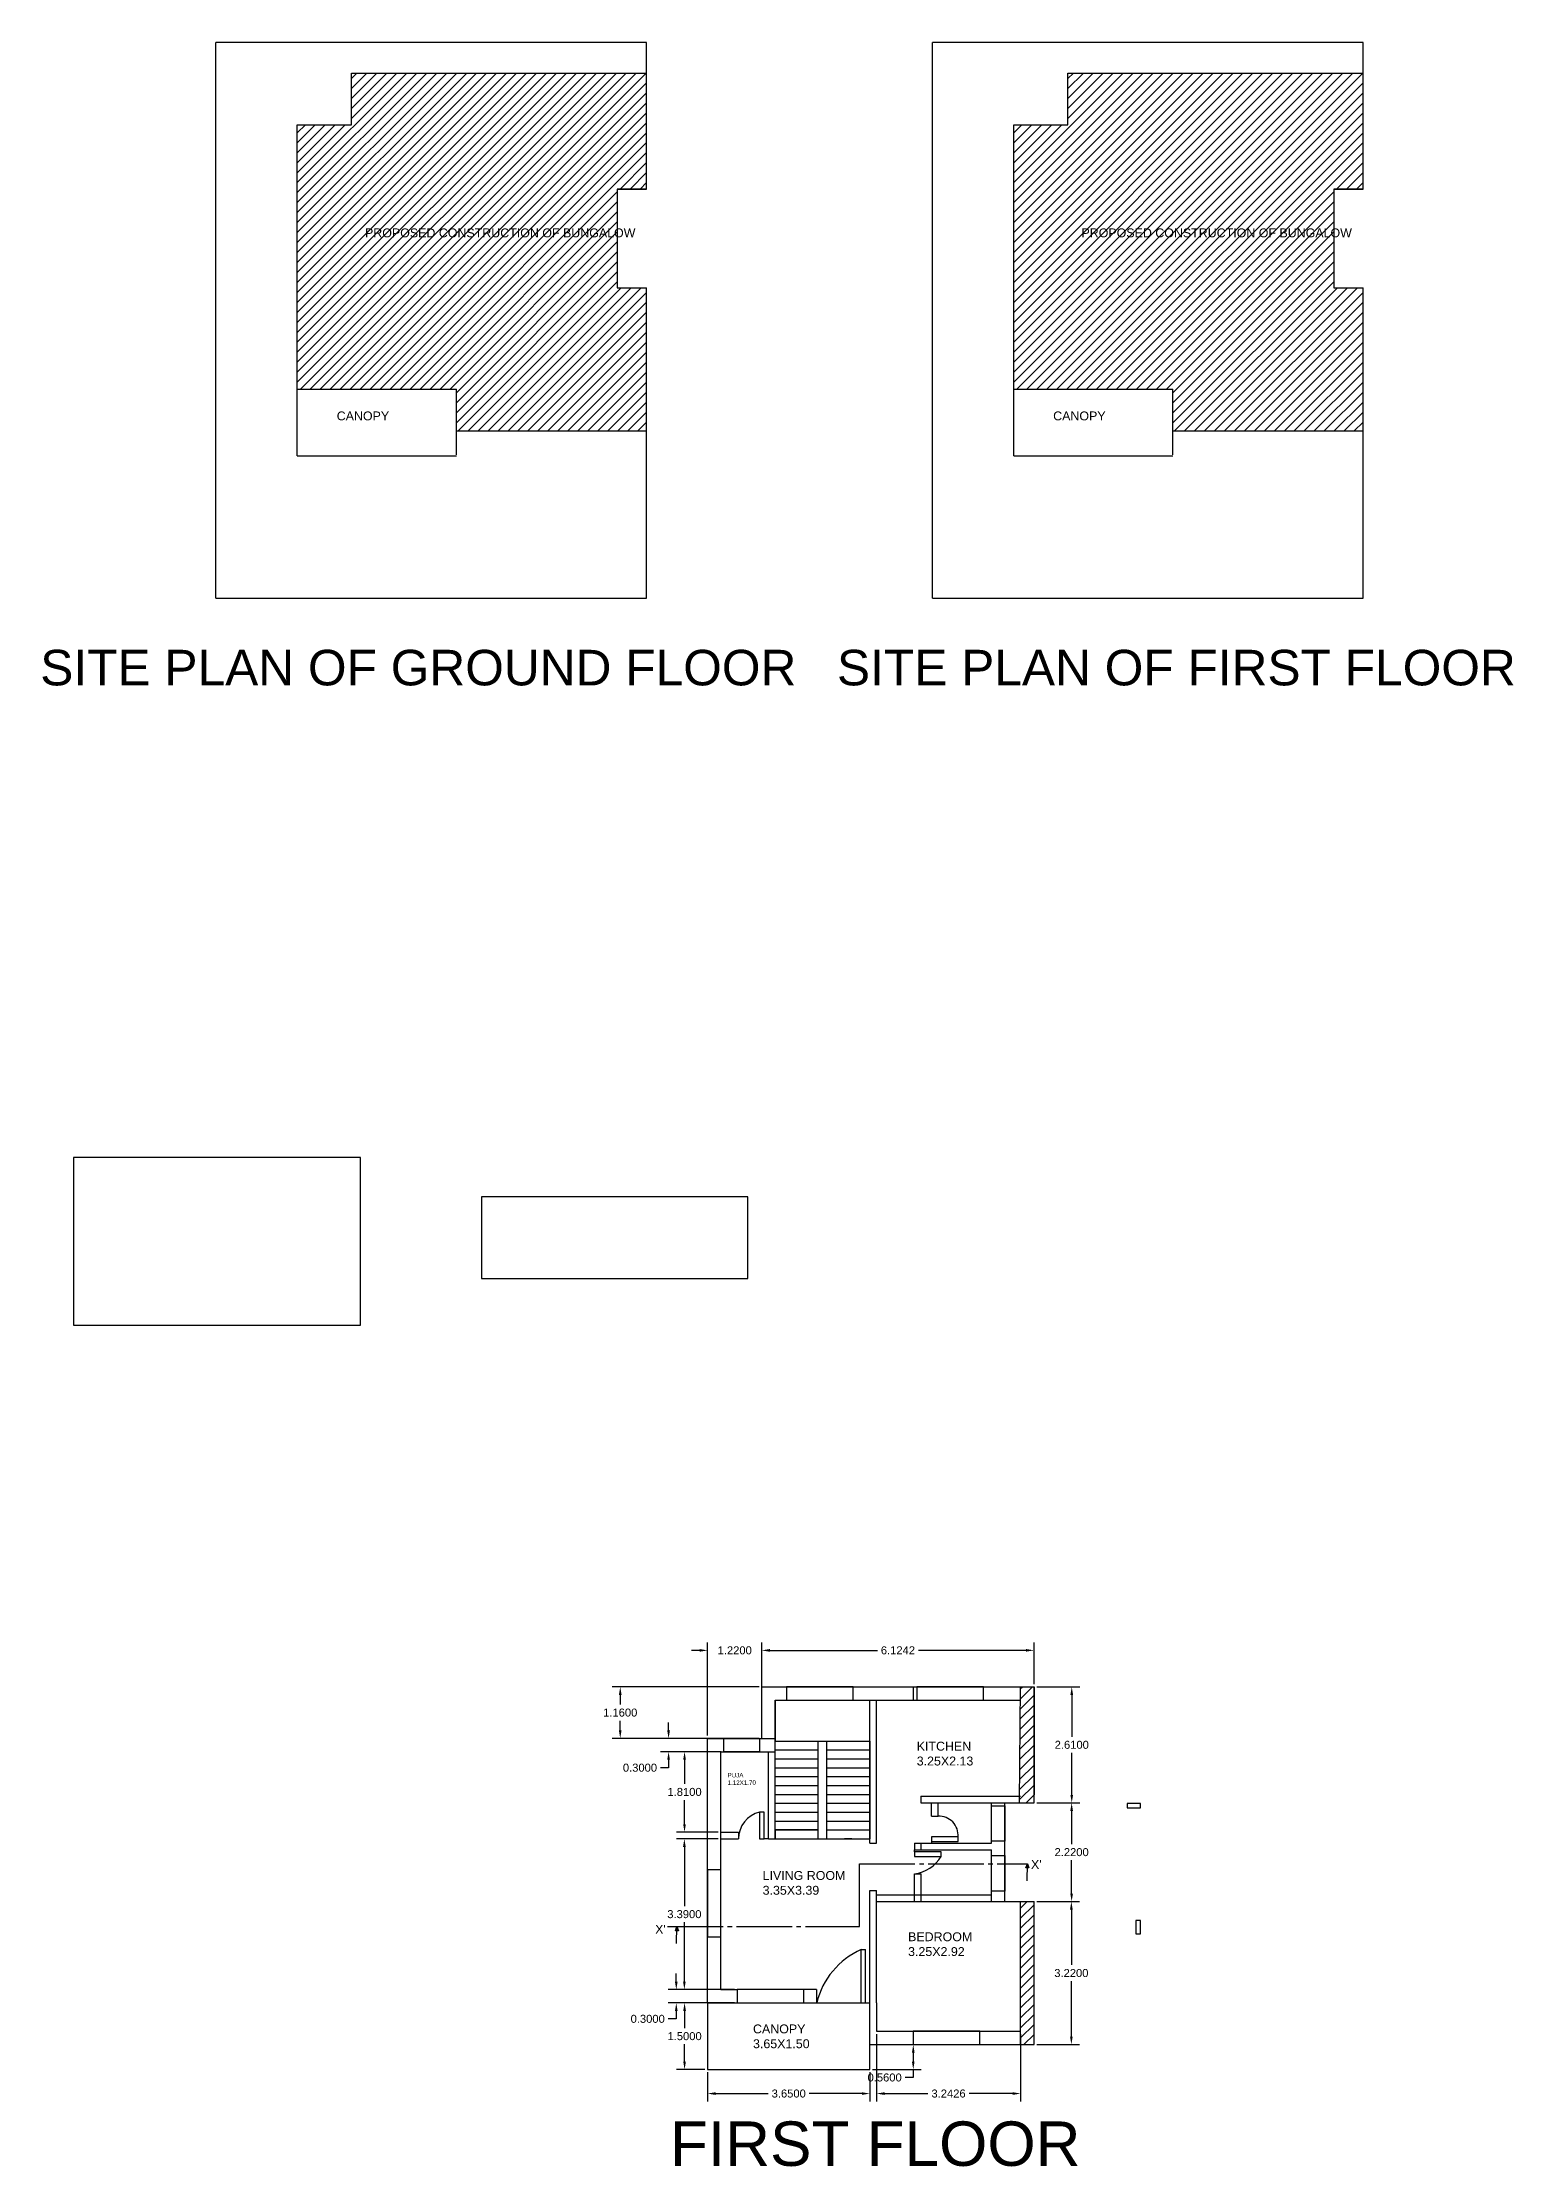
# Model space of a CAD drawing. Header units: metres. Extents: x -1 to 215, y -150 to 286.
# Drawn here: x 166.89 to 199.99, y 149.2 to 196.98 of the extents above; entities that cross this region are included whole.
import ezdxf

# ---------------------------------------------------------------- set-up
doc = ezdxf.new("R2010")
doc.units = ezdxf.units.M
doc.linetypes.add('JIS_08_25', pattern=[28, 25, -1.125, 0.75, -1.125])
doc.layers.get('Defpoints').update_dxf_attribs({"color": 3})
doc.styles.get("Standard").update_dxf_attribs({"font": 'arial.ttf'})
doc.dimstyles.get("Standard").update_dxf_attribs({"dimtxt": 0.18, "dimasz": 0.18, "dimexe": 0.18, "dimexo": 0.0625, "dimgap": 0.09, "dimtad": 0, "dimtih": 1, "dimtoh": 1, "dimdec": 4, "dimzin": 0, "dimdsep": 46, "dimtxsty": 'Standard', "dimcen": 0.09, "dimadec": 0, "dimazin": 0, "dimtfac": 1, "dimtdec": 4, "dimtofl": 0, "dimtmove": 0, "dimatfit": 3, "dimfxl": 1, "dimtolj": 1, "dimtzin": 0, "dimarcsym": 0})
pattern_1 = [(45, (-2312.4193, -633.10238), (-0.1122532015, 0.1122532015), [])]

# ---------------------------------------------------------------- blocks, each defined once
blk = doc.blocks.new('*D3')
at = {"color": 0, "lineweight": -2, "transparency": 16777216}
for p, q in [((181.858, 151.316), (181.858, 150.658)), ((185.508, 151.316), (185.508, 150.658)), ((182.038, 150.838), (183.22, 150.838)), ((185.328, 150.838), (184.146, 150.838))]:
    blk.add_line(p, q, dxfattribs=at)
at = {"color": 0, "transparency": 16777216}
for points in [[(182.038, 150.868), (182.038, 150.808), (181.858, 150.838)], [(185.328, 150.868), (185.328, 150.808), (185.508, 150.838)]]:
    blk.add_solid(points, dxfattribs=at)
at = {"layer": 'Defpoints', "color": 0, "transparency": 16777216}
for p in [(181.858, 151.379), (185.508, 151.379), (185.508, 150.838)]:
    blk.add_point(p, dxfattribs=at)
at = {"color": 0, "transparency": 16777216, "insert": (183.683, 150.838), "char_height": 0.18, "attachment_point": 5}
blk.add_mtext('\\A1;3.6500', dxfattribs=at)
blk = doc.blocks.new('*D4')
at = {"color": 0, "lineweight": -2, "transparency": 16777216}
for p, q in [((181.796, 152.879), (181.16, 152.879)), ((181.34, 152.699), (181.34, 152.31)), ((181.34, 151.559), (181.34, 151.947)), ((181.796, 151.379), (181.16, 151.379))]:
    blk.add_line(p, q, dxfattribs=at)
at = {"color": 0, "transparency": 16777216}
for points in [[(181.31, 152.699), (181.37, 152.699), (181.34, 152.879)], [(181.31, 151.559), (181.37, 151.559), (181.34, 151.379)]]:
    blk.add_solid(points, dxfattribs=at)
at = {"layer": 'Defpoints', "color": 0, "transparency": 16777216}
for p in [(181.858, 152.879), (181.34, 151.379), (181.858, 151.379)]:
    blk.add_point(p, dxfattribs=at)
at = {"color": 0, "transparency": 16777216, "insert": (181.34, 152.129), "char_height": 0.18, "attachment_point": 5}
blk.add_mtext('\\A1;1.5000', dxfattribs=at)
blk = doc.blocks.new('*D5')
at = {"color": 0, "lineweight": -2, "transparency": 16777216}
for p, q in [((182.096, 156.569), (181.155, 156.569)), ((181.335, 156.389), (181.335, 155.056)), ((181.335, 153.359), (181.335, 154.692)), ((182.096, 153.179), (181.155, 153.179))]:
    blk.add_line(p, q, dxfattribs=at)
at = {"color": 0, "transparency": 16777216}
for points in [[(181.305, 156.389), (181.365, 156.389), (181.335, 156.569)], [(181.305, 153.359), (181.365, 153.359), (181.335, 153.179)]]:
    blk.add_solid(points, dxfattribs=at)
at = {"layer": 'Defpoints', "color": 0, "transparency": 16777216}
for p in [(181.335, 156.569), (182.158, 156.569), (182.158, 153.179)]:
    blk.add_point(p, dxfattribs=at)
at = {"color": 0, "transparency": 16777216, "insert": (181.335, 154.874), "char_height": 0.18, "attachment_point": 5}
blk.add_mtext('\\A1;3.3900', dxfattribs=at)
blk = doc.blocks.new('*D6')
at = {"color": 0, "lineweight": -2, "transparency": 16777216}
for p, q in [((181.153, 153.359), (181.153, 153.539)), ((182.463, 153.179), (180.973, 153.179)), ((182.463, 152.879), (180.973, 152.879)), ((181.153, 152.519), (180.973, 152.519)), ((181.153, 152.699), (181.153, 152.519))]:
    blk.add_line(p, q, dxfattribs=at)
at = {"color": 0, "transparency": 16777216}
for points in [[(181.123, 153.359), (181.183, 153.359), (181.153, 153.179)], [(181.123, 152.699), (181.183, 152.699), (181.153, 152.879)]]:
    blk.add_solid(points, dxfattribs=at)
at = {"layer": 'Defpoints', "color": 0, "transparency": 16777216}
for p in [(182.526, 153.179), (181.153, 152.879), (182.526, 152.879)]:
    blk.add_point(p, dxfattribs=at)
at = {"color": 0, "transparency": 16777216, "insert": (180.51, 152.519), "char_height": 0.18, "attachment_point": 5}
blk.add_mtext('\\A1;0.3000', dxfattribs=at)
blk = doc.blocks.new('*D7')
at = {"color": 0, "lineweight": -2, "transparency": 16777216}
for p, q in [((180.98, 159.009), (180.98, 159.189)), ((182.16, 158.829), (180.8, 158.829)), ((182.16, 158.529), (180.8, 158.529)), ((180.98, 158.349), (180.98, 158.169)), ((180.98, 158.169), (180.8, 158.169))]:
    blk.add_line(p, q, dxfattribs=at)
at = {"color": 0, "transparency": 16777216}
for points in [[(180.95, 159.009), (181.01, 159.009), (180.98, 158.829)], [(180.95, 158.349), (181.01, 158.349), (180.98, 158.529)]]:
    blk.add_solid(points, dxfattribs=at)
at = {"layer": 'Defpoints', "color": 0, "transparency": 16777216}
for p in [(182.222, 158.829), (180.98, 158.529), (182.222, 158.529)]:
    blk.add_point(p, dxfattribs=at)
at = {"color": 0, "transparency": 16777216, "insert": (180.336, 158.169), "char_height": 0.18, "attachment_point": 5}
blk.add_mtext('\\A1;0.3000', dxfattribs=at)
blk = doc.blocks.new('*D8')
at = {"color": 0, "lineweight": -2, "transparency": 16777216}
for p, q in [((182.096, 158.529), (181.159, 158.529)), ((181.339, 158.349), (181.339, 157.805)), ((181.339, 156.899), (181.339, 157.442)), ((182.096, 156.719), (181.159, 156.719))]:
    blk.add_line(p, q, dxfattribs=at)
at = {"color": 0, "transparency": 16777216}
for points in [[(181.309, 158.349), (181.369, 158.349), (181.339, 158.529)], [(181.309, 156.899), (181.369, 156.899), (181.339, 156.719)]]:
    blk.add_solid(points, dxfattribs=at)
at = {"layer": 'Defpoints', "color": 0, "transparency": 16777216}
for p in [(181.339, 158.529), (182.158, 158.529), (182.158, 156.719)]:
    blk.add_point(p, dxfattribs=at)
at = {"color": 0, "transparency": 16777216, "insert": (181.339, 157.624), "char_height": 0.18, "attachment_point": 5}
blk.add_mtext('\\A1;1.8100', dxfattribs=at)
blk = doc.blocks.new('*D9')
at = {"color": 0, "lineweight": -2, "transparency": 16777216}
for p, q in [((181.678, 160.809), (181.498, 160.809)), ((181.858, 158.891), (181.858, 160.989)), ((183.078, 158.891), (183.078, 160.989)), ((183.258, 160.809), (183.438, 160.809))]:
    blk.add_line(p, q, dxfattribs=at)
at = {"color": 0, "transparency": 16777216}
for points in [[(181.678, 160.839), (181.678, 160.779), (181.858, 160.809)], [(183.258, 160.839), (183.258, 160.779), (183.078, 160.809)]]:
    blk.add_solid(points, dxfattribs=at)
at = {"layer": 'Defpoints', "color": 0, "transparency": 16777216}
for p in [(183.078, 160.809), (181.858, 158.829), (183.078, 158.829)]:
    blk.add_point(p, dxfattribs=at)
at = {"color": 0, "transparency": 16777216, "insert": (182.468, 160.809), "char_height": 0.18, "attachment_point": 5}
blk.add_mtext('\\A1;1.2200', dxfattribs=at)
blk = doc.blocks.new('*D10')
at = {"color": 0, "lineweight": -2, "transparency": 16777216}
for p, q in [((183.016, 159.989), (179.712, 159.989)), ((179.892, 159.809), (179.892, 159.59)), ((179.892, 159.009), (179.892, 159.227)), ((183.016, 158.829), (179.712, 158.829))]:
    blk.add_line(p, q, dxfattribs=at)
at = {"color": 0, "transparency": 16777216}
for points in [[(179.862, 159.809), (179.922, 159.809), (179.892, 159.989)], [(179.862, 159.009), (179.922, 159.009), (179.892, 158.829)]]:
    blk.add_solid(points, dxfattribs=at)
at = {"layer": 'Defpoints', "color": 0, "transparency": 16777216}
for p in [(183.078, 159.989), (179.892, 158.829), (183.078, 158.829)]:
    blk.add_point(p, dxfattribs=at)
at = {"color": 0, "transparency": 16777216, "insert": (179.892, 159.409), "char_height": 0.18, "attachment_point": 5}
blk.add_mtext('\\A1;1.1600', dxfattribs=at)
blk = doc.blocks.new('*D11')
at = {"color": 0, "lineweight": -2, "transparency": 16777216}
for p, q in [((183.078, 160.051), (183.078, 160.99)), ((183.258, 160.81), (185.677, 160.81)), ((189.022, 160.81), (186.603, 160.81)), ((189.202, 160.051), (189.202, 160.99))]:
    blk.add_line(p, q, dxfattribs=at)
at = {"color": 0, "transparency": 16777216}
for points in [[(183.258, 160.84), (183.258, 160.78), (183.078, 160.81)], [(189.022, 160.84), (189.022, 160.78), (189.202, 160.81)]]:
    blk.add_solid(points, dxfattribs=at)
at = {"layer": 'Defpoints', "color": 0, "transparency": 16777216}
for p in [(189.202, 160.81), (183.078, 159.989), (189.202, 159.989)]:
    blk.add_point(p, dxfattribs=at)
at = {"color": 0, "transparency": 16777216, "insert": (186.14, 160.81), "char_height": 0.18, "attachment_point": 5}
blk.add_mtext('\\A1;6.1242', dxfattribs=at)
blk = doc.blocks.new('*D12')
at = {"color": 0, "lineweight": -2, "transparency": 16777216}
for p, q in [((189.265, 159.989), (190.231, 159.989)), ((190.051, 159.809), (190.051, 158.865)), ((190.051, 157.559), (190.051, 158.502)), ((189.265, 157.379), (190.231, 157.379))]:
    blk.add_line(p, q, dxfattribs=at)
at = {"color": 0, "transparency": 16777216}
for points in [[(190.021, 159.809), (190.081, 159.809), (190.051, 159.989)], [(190.021, 157.559), (190.081, 157.559), (190.051, 157.379)]]:
    blk.add_solid(points, dxfattribs=at)
at = {"layer": 'Defpoints', "color": 0, "transparency": 16777216}
for p in [(189.202, 159.989), (189.202, 157.379), (190.051, 157.379)]:
    blk.add_point(p, dxfattribs=at)
at = {"color": 0, "transparency": 16777216, "insert": (190.051, 158.684), "char_height": 0.18, "attachment_point": 5}
blk.add_mtext('\\A1;2.6100', dxfattribs=at)
blk = doc.blocks.new('*D13')
at = {"color": 0, "lineweight": -2, "transparency": 16777216}
for p, q in [((189.265, 157.379), (190.228, 157.379)), ((190.048, 157.199), (190.048, 156.45)), ((190.048, 155.339), (190.048, 156.087)), ((189.265, 155.159), (190.228, 155.159))]:
    blk.add_line(p, q, dxfattribs=at)
at = {"color": 0, "transparency": 16777216}
for points in [[(190.018, 157.199), (190.078, 157.199), (190.048, 157.379)], [(190.018, 155.339), (190.078, 155.339), (190.048, 155.159)]]:
    blk.add_solid(points, dxfattribs=at)
at = {"layer": 'Defpoints', "color": 0, "transparency": 16777216}
for p in [(189.202, 157.379), (189.202, 155.159), (190.048, 155.159)]:
    blk.add_point(p, dxfattribs=at)
at = {"color": 0, "transparency": 16777216, "insert": (190.048, 156.269), "char_height": 0.18, "attachment_point": 5}
blk.add_mtext('\\A1;2.2200', dxfattribs=at)
blk = doc.blocks.new('*D14')
at = {"color": 0, "lineweight": -2, "transparency": 16777216}
for p, q in [((189.265, 155.159), (190.222, 155.159)), ((190.042, 154.979), (190.042, 153.731)), ((190.042, 152.119), (190.042, 153.367)), ((189.265, 151.939), (190.222, 151.939))]:
    blk.add_line(p, q, dxfattribs=at)
at = {"color": 0, "transparency": 16777216}
for points in [[(190.012, 154.979), (190.072, 154.979), (190.042, 155.159)], [(190.012, 152.119), (190.072, 152.119), (190.042, 151.939)]]:
    blk.add_solid(points, dxfattribs=at)
at = {"layer": 'Defpoints', "color": 0, "transparency": 16777216}
for p in [(189.202, 155.159), (189.202, 151.939), (190.042, 151.939)]:
    blk.add_point(p, dxfattribs=at)
at = {"color": 0, "transparency": 16777216, "insert": (190.042, 153.549), "char_height": 0.18, "attachment_point": 5}
blk.add_mtext('\\A1;3.2200', dxfattribs=at)
blk = doc.blocks.new('*D15')
at = {"color": 0, "lineweight": -2, "transparency": 16777216}
for p, q in [((185.658, 152.176), (185.658, 150.658)), ((188.901, 152.176), (188.901, 150.658)), ((185.838, 150.838), (186.816, 150.838)), ((188.721, 150.838), (187.743, 150.838))]:
    blk.add_line(p, q, dxfattribs=at)
at = {"color": 0, "transparency": 16777216}
for points in [[(185.838, 150.868), (185.838, 150.808), (185.658, 150.838)], [(188.721, 150.868), (188.721, 150.808), (188.901, 150.838)]]:
    blk.add_solid(points, dxfattribs=at)
at = {"layer": 'Defpoints', "color": 0, "transparency": 16777216}
for p in [(185.658, 152.239), (188.901, 152.239), (185.658, 150.838)]:
    blk.add_point(p, dxfattribs=at)
at = {"color": 0, "transparency": 16777216, "insert": (187.279, 150.838), "char_height": 0.18, "attachment_point": 5}
blk.add_mtext('\\A1;3.2426', dxfattribs=at)
blk = doc.blocks.new('*D16')
at = {"color": 0, "lineweight": -2, "transparency": 16777216}
for p, q in [((185.571, 151.939), (186.665, 151.939)), ((186.485, 151.759), (186.485, 151.559)), ((185.571, 151.379), (186.665, 151.379)), ((186.485, 151.199), (186.305, 151.199)), ((186.485, 151.379), (186.485, 151.199))]:
    blk.add_line(p, q, dxfattribs=at)
at = {"color": 0, "transparency": 16777216}
for points in [[(186.455, 151.759), (186.515, 151.759), (186.485, 151.939)], [(186.455, 151.559), (186.515, 151.559), (186.485, 151.379)]]:
    blk.add_solid(points, dxfattribs=at)
at = {"layer": 'Defpoints', "color": 0, "transparency": 16777216}
for p in [(185.508, 151.939), (185.508, 151.379), (186.485, 151.379)]:
    blk.add_point(p, dxfattribs=at)
at = {"color": 0, "transparency": 16777216, "insert": (185.841, 151.199), "char_height": 0.18, "attachment_point": 5}
blk.add_mtext('\\A1;0.5600', dxfattribs=at)

msp = doc.modelspace()

# ---------------------------------------------------------------- hatches: boundary and pattern name
h = msp.add_hatch()
h.set_pattern_fill('ANSI31', color=256, scale=0.05)
h.set_pattern_definition([(45, (-2363.08931, -596.79637), (-0.1122532015, 0.1122532015), [])])
h.paths.add_polyline_path([(173.84597, 195.13455), (172.62597, 195.13455), (172.62597, 189.18455), (176.20597, 189.18455), (176.20597, 188.24455), (180.4857, 188.24455), (180.4857, 191.46455), (179.8257, 191.46455), (179.8257, 193.68455), (180.4857, 193.68455), (180.4857, 196.29455), (173.84597, 196.29455)])
h.paths.add_polyline_path([(174.07825, 192.15113), (178.55574, 192.15113), (178.55574, 192.90016), (174.07825, 192.90016)], flags=24)
h = msp.add_hatch()
h.set_pattern_fill('ANSI31', color=256, scale=0.05)
h.set_pattern_definition([(45, (-2346.96952, -596.79637), (-0.1122532015, 0.1122532015), [])])
h.paths.add_polyline_path([(189.96576, 195.13455), (188.74576, 195.13455), (188.74576, 189.18455), (192.32576, 189.18455), (192.32576, 188.24455), (196.60549, 188.24455), (196.60549, 191.46455), (195.94549, 191.46455), (195.94549, 193.68455), (196.60549, 193.68455), (196.60549, 196.29455), (189.96576, 196.29455)])
h.paths.add_polyline_path([(190.19804, 192.15113), (194.67553, 192.15113), (194.67553, 192.90016), (190.19804, 192.90016)], flags=24)
h = msp.add_hatch()
h.set_pattern_fill('ANSI31', color=256, scale=0.05)
h.set_pattern_definition(pattern_1)
h.paths.add_polyline_path([(189.20236, 159.98854), (188.90074, 159.98854), (188.87236, 157.37854), (189.20236, 157.37854)])
h = msp.add_hatch()
h.set_pattern_fill('ANSI31', color=256, scale=0.05)
h.set_pattern_definition(pattern_1)
h.paths.add_polyline_path([(189.20236, 155.15854), (188.90074, 155.15854), (188.90074, 151.93854), (189.20236, 151.93854)])

# ---------------------------------------------------------------- linework, layer by layer
for p, q in [((170.79597, 184.48455), (170.79597, 196.98455)), ((180.4857, 196.98455), (170.79597, 196.98455)), ((180.4857, 193.68455), (180.4857, 196.98455)), ((186.91576, 184.48455), (186.91576, 196.98455)), ((196.60549, 196.98455), (186.91576, 196.98455)), ((196.60549, 193.68455), (196.60549, 196.98455)), ((173.84597, 195.13455), (173.84597, 196.29455)), ((173.84597, 196.29455), (180.4857, 196.29455)), ((173.84597, 196.29455), (180.4857, 196.29455)), ((189.96576, 195.13455), (189.96576, 196.29455)), ((189.96576, 196.29455), (196.60549, 196.29455)), ((189.96576, 196.29455), (196.60549, 196.29455)), ((172.62597, 187.68455), (172.62597, 195.13455)), ((172.62597, 195.13455), (173.84597, 195.13455)), ((188.74576, 187.68455), (188.74576, 195.13455)), ((188.74576, 195.13455), (189.96576, 195.13455)), ((179.8257, 193.68455), (180.4857, 193.68455)), ((180.4857, 193.68455), (179.8257, 193.68455)), ((179.8257, 193.68455), (179.8257, 191.46455)), ((195.94549, 193.68455), (196.60549, 193.68455)), ((196.60549, 193.68455), (195.94549, 193.68455)), ((195.94549, 193.68455), (195.94549, 191.46455)), ((179.8257, 191.46455), (180.4857, 191.46455)), ((180.4857, 184.48455), (180.4857, 191.46455)), ((195.94549, 191.46455), (196.60549, 191.46455)), ((196.60549, 184.48455), (196.60549, 191.46455)), ((172.62597, 189.18455), (176.20597, 189.18455)), ((176.20597, 187.70955), (176.20597, 189.18455)), ((188.74576, 189.18455), (192.32576, 189.18455)), ((192.32576, 187.70955), (192.32576, 189.18455)), ((176.20597, 188.24455), (180.4857, 188.24455)), ((192.32576, 188.24455), (196.60549, 188.24455)), ((172.62597, 187.68455), (176.20597, 187.68455)), ((188.74576, 187.68455), (192.32576, 187.68455)), ((170.79597, 184.48455), (180.4857, 184.48455)), ((170.79597, 184.48455), (180.4857, 184.48455)), ((186.91576, 184.48455), (196.60549, 184.48455)), ((186.91576, 184.48455), (196.60549, 184.48455)), ((183.07812, 159.98854), (189.20236, 159.98854)), ((183.07812, 158.82854), (183.07812, 159.98854)), ((183.37812, 159.68854), (188.90074, 159.68854)), ((183.37812, 156.56854), (183.37812, 159.68854)), ((183.37812, 159.68854, 1.35), (183.37812, 158.76854, 1.35)), ((185.50812, 156.46854), (185.50812, 159.68854)), ((185.65812, 156.46854), (185.65812, 159.68854)), ((186.48636, 159.98854), (186.48636, 159.68854)), ((188.87236, 157.37854), (188.90074, 159.98854)), ((189.20236, 157.37854), (189.20236, 159.98854)), ((189.20236, 159.98854), (189.20236, 157.55598)), ((181.85812, 158.82854), (183.37812, 158.82854)), ((181.85812, 152.87854), (181.85812, 158.82854)), ((181.85812, 158.52854), (181.85812, 158.82854)), ((183.37812, 158.76854), (185.50812, 158.76854)), ((183.37812, 156.56854), (183.37812, 158.76854, 1.5)), ((184.34312, 156.56854), (184.34312, 158.76854)), ((184.54312, 156.56854), (184.54312, 158.76854)), ((185.50812, 158.76854, 1.5), (185.50812, 156.56854, 3)), ((182.15812, 158.52854), (183.37812, 158.52854)), ((182.15812, 153.17854), (182.15812, 158.52854)), ((183.22812, 156.56854), (183.22812, 158.52854)), ((183.37812, 158.56854), (184.34312, 158.56854)), ((183.37812, 158.36854), (184.34312, 158.36854)), ((184.54312, 158.56854), (185.50812, 158.56854)), ((184.54312, 158.36854), (185.50812, 158.36854)), ((183.37812, 158.16854), (184.34312, 158.16854)), ((183.37812, 157.96854), (184.34312, 157.96854)), ((183.37812, 157.76854), (184.34312, 157.76854)), ((184.54312, 158.16854), (185.50812, 158.16854)), ((184.54312, 157.96854), (185.50812, 157.96854)), ((184.54312, 157.76854), (185.50812, 157.76854)), ((183.37812, 157.56854), (184.34312, 157.56854)), ((183.37812, 157.36854), (184.34312, 157.36854)), ((184.54312, 157.56854), (185.50812, 157.56854)), ((184.54312, 157.36854), (185.50812, 157.36854)), ((186.65812, 157.52854), (188.90074, 157.52854)), ((186.65812, 157.52854), (186.65812, 157.37854)), ((186.65812, 157.37854), (188.54236, 157.37854)), ((186.89236, 157.07762), (186.89236, 157.37854)), ((187.04236, 157.07762), (187.04236, 157.37854)), ((188.24236, 156.46854), (188.24236, 157.37854)), ((188.54236, 157.37854), (189.20236, 157.37854)), ((188.54236, 155.15854), (188.54236, 157.37854)), ((191.2962, 157.3631), (191.2962, 157.2631)), ((191.5962, 157.3631), (191.2962, 157.3631)), ((191.2962, 157.2631), (191.5962, 157.2631)), ((191.5962, 157.2631), (191.5962, 157.3631)), ((183.12743, 157.1687), (183.02743, 157.1687)), ((183.02743, 157.1687), (183.02743, 156.5687)), ((183.12743, 156.5687), (183.12743, 157.1687)), ((183.37812, 157.16854), (184.34312, 157.16854)), ((183.37812, 156.96854), (184.34312, 156.96854)), ((183.37812, 156.76854), (184.34312, 156.76854)), ((184.54312, 157.16854), (185.50812, 157.16854)), ((184.54312, 156.96854), (185.50812, 156.96854)), ((184.54312, 156.76854), (185.50812, 156.76854)), ((186.89236, 157.07762), (187.04236, 157.07762)), ((182.15812, 156.71854), (182.55502, 156.71854)), ((182.15812, 156.56854), (182.55502, 156.56854)), ((182.55502, 156.71854), (182.55502, 156.56854)), ((183.02743, 156.5687), (183.12743, 156.5687)), ((183.22812, 156.56854), (183.12812, 156.56854)), ((183.22812, 156.56854), (183.37812, 156.56854)), ((183.37812, 156.56854), (184.34312, 156.56854)), ((184.34312, 156.56854), (185.50812, 156.56854)), ((185.1034, 156.56926), (184.94149, 156.56854)), ((185.50812, 156.46854), (185.65812, 156.46854)), ((186.51236, 156.46854), (188.24236, 156.46854)), ((186.51236, 156.46854), (186.51236, 156.31854)), ((186.51236, 156.31854), (188.24236, 156.31854)), ((186.51292, 156.27528), (186.51236, 156.31854)), ((187.11292, 156.27528), (186.51292, 156.27528)), ((186.51292, 156.27528), (186.51292, 156.17528)), ((186.66236, 156.31854), (186.66236, 156.46854)), ((186.89235, 156.6118), (186.89235, 156.5118)), ((187.49235, 156.6118), (186.89235, 156.6118)), ((186.89235, 156.5118), (187.49235, 156.5118)), ((186.89235, 156.5118), (186.89235, 156.46854)), ((187.11292, 156.17528), (187.11292, 156.27528)), ((187.49235, 156.5118), (187.49235, 156.6118)), ((188.24236, 155.15854), (188.24236, 156.31854)), ((185.27269, 155.81439), (185.27269, 156.01003)), ((186.51292, 156.17528), (187.11292, 156.17528)), ((185.50812, 151.37854), (185.50812, 155.40854)), ((185.50812, 155.40854), (185.65812, 155.40854)), ((185.65812, 152.87854), (185.65812, 155.40854)), ((186.51236, 155.15854), (186.51236, 155.78168)), ((186.51236, 155.78168), (186.66236, 155.78168)), ((186.66236, 155.15854), (186.66236, 155.78168)), ((185.65812, 155.30854), (188.24236, 155.30854)), ((185.65812, 155.15854), (189.20236, 155.15854)), ((188.90074, 151.93854), (188.90074, 155.15854)), ((189.20236, 151.93854), (189.20236, 155.15854)), ((185.50812, 153.17949), (185.50812, 154.67949)), ((191.5962, 154.73246), (191.4962, 154.73246)), ((191.4962, 154.73246), (191.4962, 154.43246)), ((191.4962, 154.43246), (191.5962, 154.43246)), ((191.5962, 154.43246), (191.5962, 154.73246)), ((185.31372, 152.87854), (185.31372, 154.07854)), ((185.31372, 154.07854), (185.41372, 154.07854)), ((185.41372, 152.87854), (185.41372, 154.07854)), ((182.15812, 153.17854), (182.52599, 153.17854)), ((184.30812, 153.17949), (184.02599, 153.17854)), ((181.85812, 152.87854), (184.31372, 152.87854)), ((181.85812, 152.87854), (181.85812, 151.37854)), ((184.31372, 152.87854), (185.51372, 152.87854)), ((185.65812, 152.87854), (185.65812, 152.23854)), ((185.65812, 152.23854), (188.90074, 152.23854)), ((185.50812, 151.93854), (189.20236, 151.93854)), ((181.85812, 151.37854), (185.50812, 151.37854))]:
    msp.add_line(p, q)
at = {"linetype": 'JIS_08_25', "ltscale": 0.05}
for p, q in [((185.27269, 156.01003), (189.05156, 156.01003)), ((185.27269, 154.59977), (185.27269, 155.81439)), ((180.95701, 154.59977), (184.79951, 154.59977))]:
    msp.add_line(p, q, dxfattribs=at)
at = {"color": 7, "linetype": 'JIS_08_25', "true_color": 0xffffff}
for p, q in [((189.01758, 155.91348), (189.05156, 156.01003)), ((189.0858, 155.91348), (189.01758, 155.91348)), ((189.04634, 155.62371), (189.05156, 156.01003)), ((189.05156, 156.01003), (189.0858, 155.91348)), ((181.13194, 154.50322), (181.16592, 154.59977)), ((181.20016, 154.50322), (181.13194, 154.50322)), ((181.1607, 154.21346), (181.16592, 154.59977)), ((181.16592, 154.59977), (181.20016, 154.50322)), ((184.30812, 153.17949), (184.30812, 152.87854))]:
    msp.add_line(p, q, dxfattribs=at)
at = {"ltscale": 0.05}
msp.add_line((184.79951, 154.59977), (185.27269, 154.59977), dxfattribs=at)
for points in [[(174.04534, 171.89883), (167.59097, 171.89883), (167.59097, 168.12287), (174.04534, 168.12287)], [(182.7643, 171.01247), (176.76993, 171.01247), (176.76993, 169.17425), (182.7643, 169.17425)], [(183.37812, 156.56854), (184.34312, 156.56854), (184.34312, 156.76854), (183.37812, 156.76854)], [(183.37812, 156.56854), (184.34312, 156.56854), (184.34312, 156.76854), (183.37812, 156.76854)]]:
    msp.add_lwpolyline(points, close=True)
at = {"color": 85, "true_color": 0x58ba48}
for points in [[(183.63559, 159.68854), (185.13559, 159.68854), (185.13559, 159.98854), (183.63559, 159.98854)], [(186.56849, 159.68854), (188.06849, 159.68854), (188.06849, 159.98854), (186.56849, 159.98854)], [(182.22228, 158.82854), (183.02228, 158.82854), (183.02228, 158.52854), (182.22228, 158.52854)], [(188.54236, 157.31541), (188.54236, 156.51541), (188.24236, 156.51541), (188.24236, 157.31541)], [(181.85812, 155.86824), (181.85812, 154.36824), (182.15812, 154.36824), (182.15812, 155.86824)], [(188.54236, 156.19345), (188.54236, 155.39345), (188.24236, 155.39345), (188.24236, 156.19345)], [(182.52599, 152.87854), (184.02599, 152.87854), (184.02599, 153.17854), (182.52599, 153.17854)], [(186.48636, 151.93854), (187.98636, 151.93854), (187.98636, 152.23854), (186.48636, 152.23854)]]:
    msp.add_lwpolyline(points, close=True, dxfattribs=at)
at = {"color": 30, "true_color": 0xf26722}
for centre, radius, start, end in [((183.15853, 156.57949), 0.60362, 102.544487, 181.039717), ((187.06752, 156.65167), 0.42669, 354.638663, 93.380198), ((186.40651, 156.59816), 0.82332, 277.386902, 329.093838), ((186.02546, 152.46875), 1.76011, 113.851955, 166.536903)]:
    msp.add_arc(centre, radius, start, end, dxfattribs=at)

# ---------------------------------------------------------------- texts
at = {"attachment_point": 1}
for s, width, insert, char_height in [('PROPOSED CONSTRUCTION OF BUNGALOW', 5.883685, (174.14981, 192.80077), 0.2), ('PROPOSED CONSTRUCTION OF BUNGALOW', 5.883685, (190.2696, 192.80077), 0.2), ('CANOPY', 2.8996978, (173.5132, 188.68257), 0.2), ('CANOPY', 2.8996978, (189.63299, 188.68257), 0.2), ('SITE PLAN OF GROUND FLOOR', 18.8273519, (166.84218, 183.32025), 0.8), ('SITE PLAN OF FIRST FLOOR', 18.8273519, (184.76823, 183.32025), 0.8), ('FIRST FLOOR', 10.0452603, (181.01282, 150.21114), 1)]:
    msp.add_mtext_dynamic_manual_height_columns(s, width=width, gutter_width=12.5, heights=[0], dxfattribs=dict(at, insert=insert, char_height=char_height))
at = {"color": 41, "true_color": 0xf4ee51, "attachment_point": 1}
for s, width, heights, insert, char_height in [('KITCHEN 3.25X2.13', 1.7788086, [0.54111], (186.56267, 158.75332), 0.2), ('PUJA 1.12X1.70', 0.7996515, [0], (182.30742, 158.05076), 0.1), ('LIVING ROOM 3.35X3.39', 2.0817364, [0], (183.09605, 155.84507), 0.2), ('BEDROOM 3.25X2.92', 1.7788086, [0], (186.3686, 154.46644), 0.2), ('CANOPY\\P3.65X1.50', 1.7788086, [0], (182.8794, 152.3928), 0.2)]:
    msp.add_mtext_dynamic_manual_height_columns(s, width=width, gutter_width=12.5, heights=heights, dxfattribs=dict(at, insert=insert, char_height=char_height))
at = {"color": 7, "linetype": 'JIS_08_25', "true_color": 0xffffff, "char_height": 0.2, "attachment_point": 1}
for insert in [(189.13358, 156.09306), (180.67743, 154.63377)]:
    msp.add_mtext_dynamic_manual_height_columns("X'", width=0.2019506, gutter_width=12.5, heights=[0], dxfattribs=dict(at, insert=insert))

# ---------------------------------------------------------------- dimensions: what is measured, and where the dimension line sits
at = {"color": 152, "true_color": 0x2776bb}
for base, p1, p2, picture, middle in [((183.07812, 160.80862), (181.85812, 158.82854), (183.07812, 158.82854), '*D9', (182.46812, 160.80862)), ((189.20236, 160.80978), (183.07812, 159.98854), (189.20236, 159.98854), '*D11', (186.14024, 160.80978)), ((185.65812, 150.83796), (188.90074, 152.23854), (185.65812, 152.23854), '*D15', (187.27943, 150.83796)), ((185.50812, 150.8385), (181.85812, 151.37854), (185.50812, 151.37854), '*D3', (183.68312, 150.8385))]:
    dim = msp.add_linear_dim(base=base, p1=p1, p2=p2, dimstyle='Standard', dxfattribs=at)
    dim.commit()
    dim.dimension.update_dxf_attribs({"geometry": picture, "text_midpoint": middle})
at = {"color": 240, "true_color": 0xed1f24}
for base, p1, p2, picture, middle in [((179.89211, 158.82854), (183.07812, 159.98854), (183.07812, 158.82854), '*D10', (179.89211, 159.40854)), ((190.05114, 157.37854), (189.20236, 159.98854), (189.20236, 157.37854), '*D12', (190.05114, 158.68354)), ((180.9796, 158.52854), (182.22228, 158.82854), (182.22228, 158.52854), '*D7', (180.33628, 158.16854)), ((181.33907, 158.52854), (182.15812, 156.71854), (182.15812, 158.52854), '*D8', (181.33907, 157.62354)), ((190.04823, 155.15854), (189.20236, 157.37854), (189.20236, 155.15854), '*D13', (190.04823, 156.26854)), ((181.3349, 156.56854), (182.15812, 153.17854), (182.15812, 156.56854), '*D5', (181.3349, 154.87354)), ((190.04215, 151.93854), (189.20236, 155.15854), (189.20236, 151.93854), '*D14', (190.04215, 153.54854)), ((181.15296, 152.87854), (182.52599, 153.17854), (182.52599, 152.87854), '*D6', (180.50964, 152.51854)), ((181.33975, 151.37854), (181.85812, 152.87854), (181.85812, 151.37854), '*D4', (181.33975, 152.12854))]:
    dim = msp.add_linear_dim(base=base, p1=p1, p2=p2, angle=90, dimstyle='Standard', dxfattribs=at)
    dim.commit()
    dim.dimension.update_dxf_attribs({"geometry": picture, "text_midpoint": middle})
dim = msp.add_linear_dim(base=(186.48478, 151.37854), p1=(185.50812, 151.93854), p2=(185.50812, 151.37854), angle=90, dimstyle='Standard')
dim.commit()
dim.dimension.update_dxf_attribs({"geometry": '*D16', "text_midpoint": (185.84146, 151.19854)})

doc.saveas('drawing.dxf')
